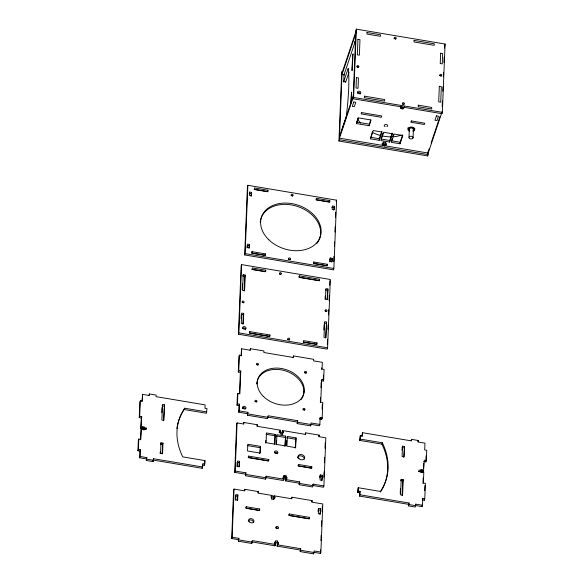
<?xml version="1.0" encoding="UTF-8"?>
<svg xmlns="http://www.w3.org/2000/svg" width="583" height="583" viewBox="0 0 583 583"><rect width="100%" height="100%" fill="white"/><g stroke="black" fill="none" stroke-linecap="round" stroke-linejoin="round"><path stroke-width="0.87" d="M137.931 450.739L138.375 449.42L140.386 449.755L139.942 451.082L137.931 450.739L138.339 440.391L138.783 439.072L140.802 439.407L141.224 428.796L144.037 429.948L144.059 429.277L146.078 429.613L146.144 428.06L144.125 427.725L143.68 429.044L145.699 429.38L146.144 428.06M139.25 417.617L139.694 416.298L141.705 416.634L141.261 417.96L139.25 417.617L139.869 402.095L140.314 400.776L142.325 401.111L142.595 394.385L149.321 395.514L149.379 393.962L156.106 395.085L156.04 396.637L205.114 404.879L204.983 408.238L206.994 408.581L206.418 413.267L184.235 409.543A79.507 58.715 18.6 0 0 176.897 428.592M138.375 449.42L138.783 439.072M139.694 416.298L140.314 400.776M139.68 457.808L140.124 456.489L146.843 457.619L146.399 458.938L139.68 457.808L139.942 451.082M140.394 439.844L141.224 428.796M144.125 427.725L144.147 427.048L142.675 426.8L142.201 428.796L140.846 428.563L141.261 417.96M141.917 401.592L142.595 394.385M140.124 456.489L140.386 449.755M140.846 428.563L141.705 416.634M142.201 428.796L142.675 426.8M143.68 429.044L144.147 427.048M206.863 411.941L184.68 408.224A79.507 58.715 18.6 0 0 182.741 456.868L204.924 460.592L204.793 463.959L202.775 463.616L202.644 466.983L153.569 458.741L153.059 461.619L146.34 460.49L146.399 458.938M146.34 460.49L146.843 457.619M153.059 461.619L153.569 458.741M160.15 453.603L160.216 451.876M161.775 412.72L161.979 407.539M160.966 442.796L160.558 453.144L162.577 453.479L162.985 443.131L160.966 442.796L160.522 444.115L162.54 444.45L162.985 443.131M162.161 453.938L162.54 444.45M163.48 420.817L164.508 404.835L162.497 404.5L161.877 420.022L163.896 420.358L164.508 404.835M153.125 460.067L202.199 468.302L202.265 466.619M202.33 464.935L204.349 465.278L204.924 460.592M238.425 334.234L241.143 265.921L241.588 264.602L330.328 279.49L327.602 347.811L327.158 349.13L238.425 334.234L238.87 332.915L241.588 264.602M231.691 538.532L232.136 537.213L238.862 538.342L238.418 539.661L231.691 538.532L233.608 490.398L234.053 489.079L244.809 490.886L244.875 489.334L258.32 491.593L258.254 493.145L272.035 495.455L271.554 497.809L272.035 495.455M237.004 405.156L237.449 403.837L239.467 404.172L239.023 405.491L237.004 405.156L237.419 394.8L237.864 393.481L239.883 393.824L240.786 371.05L238.768 370.715L238.323 372.034L240.342 372.369L240.786 371.05M238.323 372.034L238.943 356.505L239.387 355.185L241.406 355.528L241.675 348.794L250.413 350.266L250.471 348.714L263.917 350.966L263.859 352.518L293.438 357.488L293.497 355.936L313.661 359.317L313.603 360.87L322.341 362.334L322.071 369.068L324.09 369.403L323.682 379.752L323.237 381.078L321.218 380.735M232.136 537.213L234.053 489.079M234.723 472.368L235.168 471.042L245.924 472.849L245.479 474.168L234.723 472.368L236.64 424.235L237.084 422.915L243.803 424.045L243.869 422.493L257.314 424.745L257.249 426.304L280.445 430.196L279.957 432.55L280 431.515M237.449 403.837L237.864 393.481M238.768 370.715L239.387 355.185M241.071 318.697L241.245 314.39L243.264 314.725L243.709 313.406L241.69 313.064L241.275 323.419L243.293 323.754L243.709 313.406M242.222 289.889L242.462 283.855M235.168 471.042L237.084 422.915M243.213 274.768L242.594 290.298L244.612 290.633L245.232 275.11L243.213 274.768L242.768 276.087L244.787 276.429L245.232 275.11M244.692 254.931L247.418 186.611L247.855 185.292L336.595 200.188L333.877 268.501L333.432 269.827L244.692 254.931L245.137 253.605L247.855 185.292M235.248 500.229L235.423 495.914L237.441 496.25L237.879 494.931L235.867 494.595L235.656 499.769L237.675 500.105L237.879 494.931M238.753 412.217L239.198 410.898L247.935 412.37L247.491 413.69L238.753 412.217L239.023 405.491M239.504 393.394L240.342 372.369M240.99 356.002L241.675 348.794M236.975 466.67L237.15 462.355L239.168 462.691L239.613 461.372L237.594 461.036L237.39 466.211L239.402 466.546L239.613 461.372M239.198 410.898L239.467 404.172M242.885 324.214L243.264 314.725M244.204 291.092L244.787 276.429M247.003 247.957L247.105 245.436L249.116 245.771L249.56 244.452L247.549 244.117L247.411 247.476L249.429 247.819L249.56 244.452M237.266 500.564L237.441 496.25M249.619 192.099L249.48 195.465L251.499 195.808L251.637 192.441L249.619 192.099L249.174 193.425L251.193 193.76L251.637 192.441M238.994 467.005L239.168 462.691M249.021 248.292L249.116 245.771M251.091 196.282L251.193 193.76M277.603 542.656L278.477 542.802L278.033 544.121L277.158 543.975L277.661 541.104L275.642 540.762L275.584 542.314L274.71 542.168L274.666 543.305L275.54 543.451L275.497 544.486L252.308 540.594L251.798 543.465L238.352 541.213L238.418 539.661M238.352 541.213L238.862 538.342M251.987 251.63L251.922 253.182L265.367 255.441L265.425 253.889L251.987 251.63L251.543 252.949L264.988 255.208L265.425 253.889M249.75 331.61L249.684 333.163L269.856 336.551L269.914 334.999L249.75 331.61L249.305 332.929L269.47 336.318L269.914 334.999M323.682 379.752L321.663 379.416L320.752 402.19L322.771 402.525L322.151 418.055L320.133 417.712L319.87 424.439L311.133 422.974L310.622 425.845L297.177 423.593L297.687 420.715L268.107 415.752L267.597 418.623L247.432 415.242L247.491 413.69M286.005 477.39L286.88 477.535L286.435 478.862L285.561 478.709L286.071 475.837L284.052 475.502L283.987 477.054L283.185 476.916L283.134 478.053L284.008 478.206L283.972 479.241L266.088 476.238L265.578 479.109L245.414 475.721L245.479 474.168M247.432 415.242L247.935 412.37M245.414 475.721L245.924 472.849M246.208 506.751L246.15 508.303L259.595 510.562L259.654 509.01L246.208 506.751L245.764 508.07L259.209 510.329L259.654 509.01M248.62 456.11L248.555 457.662L268.727 461.051L268.785 459.499L248.62 456.11L248.176 457.429L268.34 460.818L268.785 459.499M251.798 543.465L251.863 541.913L275.052 545.812L275.497 544.486M267.961 190.233L267.903 191.785L254.458 189.526L254.516 187.974L267.961 190.233L267.517 191.552L254.071 189.293M265.731 270.213L265.666 271.765L252.22 269.506L252.286 267.954L265.731 270.213L265.287 271.532L251.841 269.28M259.763 453.581L260.441 446.374L247.804 444.253L247.535 450.98L260.171 453.1L260.441 446.374M265.666 443.109L265.768 440.457M265.578 479.109L266.088 476.238M271.999 496.49L271.124 496.344L271.073 497.481L271.948 497.627L271.889 499.179L273.908 499.522L273.966 497.969L274.841 498.115L274.885 496.978L274.01 496.833L273.565 498.152L274.44 498.297L274.885 496.978M274.404 444.574L275.198 434.408L266.46 432.943L266.074 442.672L274.812 444.137L275.198 434.408M273.565 498.152L274.054 495.798L291.864 498.786L291.93 497.233L312.094 500.615L312.036 502.167L322.793 503.974L320.876 552.108L320.431 553.427L313.705 552.298L313.647 553.85L300.201 551.591L300.704 548.72L277.515 544.828L277.071 546.147L300.26 550.039M274.01 496.833L274.054 495.798M276.08 444.858L276.262 440.435M280.401 431.231L279.527 431.085L279.483 432.222L280.357 432.367L280.292 433.92L282.31 434.262L282.369 432.703L283.243 432.856L283.294 431.712L282.42 431.566L281.975 432.885L282.85 433.038L283.294 431.712M275.052 545.812L275.096 544.777M277.071 546.147L277.559 543.793L278.426 543.939L278.477 542.802M277.158 543.975L277.661 541.104M277.515 544.828L277.559 543.793M281.975 432.885L282.456 430.531L305.652 434.422L305.711 432.87L319.156 435.129L319.098 436.682L325.817 437.811L323.9 485.938L323.456 487.264L312.699 485.457L313.144 484.138L323.9 485.938M282.42 431.566L282.456 430.531M284.825 446.323L285.619 436.157L276.881 434.692L276.488 444.421L285.233 445.886L285.619 436.157M286.537 445.718L286.749 440.413M285.473 480.888L285.918 479.569L299.698 481.879L299.254 483.198L285.473 480.888L285.962 478.534L286.836 478.679L286.88 477.535M285.561 478.709L286.071 475.837M285.918 479.569L285.962 478.534M289.234 513.973L289.168 515.525L309.34 518.906L309.398 517.354L289.234 513.973L288.789 515.292L308.954 518.681L309.398 517.354M299.341 275.854L299.283 277.406L319.448 280.795L319.506 279.242L299.341 275.854L298.897 277.173L319.061 280.561L319.506 279.242M295.238 448.072L296.04 437.906L287.295 436.441L286.909 446.17L295.647 447.635L296.04 437.906M297.177 423.593L297.687 420.715M313.144 484.138L312.641 487.009L299.196 484.75L299.254 483.198M299.196 484.75L299.698 481.879M300.201 551.591L300.704 548.72M313.829 262.015L313.771 263.567L327.216 265.819L327.274 264.267L313.829 262.015L313.384 263.334L326.83 265.593L327.274 264.267M310.622 425.845L310.688 424.293L319.426 425.765L319.87 424.439M311.81 466.721L311.745 468.273L298.299 466.014L298.365 464.462L311.81 466.721L311.366 468.04L297.92 465.781M316.977 342.899L316.912 344.451L303.466 342.192L303.532 340.64L316.977 342.899L316.533 344.218L303.087 341.959M313.647 553.85L314.15 550.979L320.876 552.108M320.344 402.634L320.555 397.38M320.941 387.746L321.146 382.492M321.663 369.542L321.729 367.866M323.864 329.993L324.068 324.818M325.081 299.458L325.219 296.011M329.81 200.61L329.752 202.163L316.307 199.911L316.365 198.358L329.81 200.61L329.366 201.937L315.92 199.678M318.041 511.517L318.551 508.471L320.57 508.813L320.358 513.987L318.347 513.652L318.551 508.471M320.133 417.712L319.695 419.031L321.707 419.374L321.78 417.647M322.122 409.018L322.29 404.711M323.237 381.078L323.478 375.037M319.768 477.958L320.278 474.912L322.297 475.254L322.093 480.428L320.074 480.086L320.278 474.912M325.569 338.096L326.597 322.108L324.585 321.772L323.966 337.295L325.977 337.637L326.597 322.108M327.099 299.793L327.916 288.986L325.904 288.651L325.489 298.999L327.508 299.341L327.916 288.986M329.686 261.84L330.233 257.992L332.252 258.335L332.113 261.694L330.095 261.359L330.233 257.992M319.95 514.446L320.57 508.813M321.678 480.888L322.297 475.254M327.34 344.633L327.559 339.24M327.952 329.351L328.127 324.855M328.521 314.973L328.739 309.58M329.096 300.588L329.308 295.195M329.701 285.306L329.883 280.817M331.705 262.175L332.252 258.335M333.775 210.164L334.321 206.316L332.303 205.981L332.172 209.348L334.183 209.683L334.321 206.316M320.431 553.427L320.577 549.791M320.934 540.711L321.153 535.267M321.517 526.179L321.729 520.736M322.093 511.655L322.312 506.204M323.856 477.273L324.075 471.822M324.432 462.742L324.651 457.291M325.015 448.21L325.227 442.767M333.432 269.827L333.498 268.027M333.753 261.731L333.964 256.338M334.358 246.456L334.54 241.96M334.934 232.07L335.145 226.678M335.509 217.692L335.721 212.299M338.949 141.035L341.674 72.722L342.119 71.403L339.393 139.716L338.949 141.035L427.689 155.931L428.272 151.012M350.689 103.81L351.549 92.143L351.134 102.491M354.821 42.719L354.887 41.167M353.167 98.782L355.892 30.469L356.337 29.15L445.069 44.046L442.351 112.359L441.907 113.678L353.167 98.782L353.611 97.463L356.337 29.15M356.505 123.589L358.436 117.868L371.072 119.989L369.148 125.709L356.505 123.589L357.947 117.948M369.148 125.709L370.584 120.069M370.482 138.82L373.266 130.548L382.011 132.013L379.227 140.292L370.482 138.82L372.493 131.481M357.641 492.402L358.086 491.083L360.105 491.418L359.66 492.744L357.641 492.402L358.217 487.716L380.408 491.44A79.507 58.715 18.6 0 0 382.339 442.796L360.156 439.072L359.711 440.391L381.894 444.115A79.507 58.715 18.6 0 1 382.543 488.51M359.711 440.391L360.294 435.705L362.305 436.048L362.444 432.681L411.518 440.916L411.576 439.363L418.303 440.493L418.237 442.045L424.963 443.175L424.694 449.901L426.712 450.244L426.297 460.592L425.852 461.911L423.834 461.576M358.086 491.083L358.217 487.716M360.156 439.072L360.294 435.705M359.522 496.104L359.966 494.785L409.04 503.02L408.596 504.346L359.522 496.104L359.66 492.744M361.897 436.529L362.444 432.681M359.966 494.785L360.105 491.418M379.227 140.292L379.285 138.739L381.792 131.292M353.232 97.23L339.459 138.164L382.82 145.444L383.177 143.01L383.111 144.562L382.237 144.416L382.302 142.864M382.237 144.416L382.565 143.447L383.439 143.593L383.497 142.041M384.831 145.779L385.188 143.345L386.063 143.491L386.004 145.043L385.13 144.897L384.831 145.779L428.192 153.059L441.965 112.125M385.13 144.897L385.188 143.345M386.004 145.043L386.332 144.081L385.458 143.928L385.516 142.376M389.641 142.041L392.425 133.762L383.687 132.297L380.903 140.569L389.641 142.041L389.706 140.488L392.213 133.041M400.9 108.584L400.966 107.032L402.984 107.367L402.919 108.919L400.9 108.584L401.344 107.257L400.543 107.126L400.864 106.157M400.062 143.79L402.846 135.511L394.108 134.046L391.324 142.318L400.062 143.79L400.127 142.237L402.634 134.79M409.004 137.245L409.339 128.967M413.041 137.923A2.07 1.363 2.3 0 0 410.403 136.276A2.07 1.363 2.3 0 0 409.63 138.565A2.07 1.363 2.3 0 0 413.041 137.923L413.369 129.645M400.23 493.561L400.434 488.386M401.964 450.091L402.51 446.177L404.529 446.52L404.114 456.868L402.095 456.533L402.51 446.177M401.191 479.299L400.572 494.829L402.591 495.164L403.21 479.641L401.191 479.299L400.747 480.625L402.766 480.96L403.21 479.641M402.175 495.623L402.766 480.96M403.706 457.327L404.529 446.52M426.297 460.592L424.278 460.257L423.411 472.186L422.07 471.96L422.544 469.964L421.05 469.716L421.021 470.386L419.002 470.051L418.944 471.603L420.962 471.939L420.933 472.616L423.797 472.419L423.375 483.023L425.393 483.365L424.774 498.888L422.755 498.552L422.486 505.279L415.766 504.149L415.256 507.021L408.537 505.898L408.596 504.346M408.537 505.898L409.04 503.02M427.689 155.931L427.827 152.338M422.07 471.96L422.544 469.964M415.766 504.149L415.322 505.468L422.041 506.598L422.114 504.914M422.966 483.46L423.178 478.155M423.557 468.645L423.768 463.339M422.755 498.552L422.311 499.871L424.329 500.207L424.395 498.487M424.708 490.726L424.912 485.544M425.852 461.911L426.093 455.877M441.907 113.678L441.98 111.885M442.191 106.485L442.41 101.092M442.803 91.21L442.978 86.714M443.371 76.825L443.554 72.328M443.947 62.447L444.159 57.054M444.523 48.061L445.069 44.046M148.935 395.281L149.379 393.962M184.235 409.543L184.68 408.224M202.199 468.302L202.644 466.983M204.349 465.278L204.793 463.959M342.053 72.955L355.827 32.021M355.768 33.574L341.995 74.507L344.517 74.93M250.027 350.033L250.471 348.714M355.812 39.782L344.006 74.843L343.744 81.576L345.755 81.912M343.584 82.043L348.182 68.371A79.507 11.332 -80.5 0 1 346.244 117.015L341.645 130.687M345.602 82.378L349.049 72.124M339.517 136.611L353.291 95.678M243.424 423.812L243.869 422.493M257.241 382.667L256.797 383.993A24.107 17.796 18.6 0 1 286.625 371.284A24.107 17.796 18.6 0 1 300.857 399.814M256.87 426.071L257.314 424.745M336.151 201.507L336.595 200.188M244.43 490.653L244.875 489.334M293.052 357.255L293.497 355.936M257.875 492.912L258.32 491.593M279.082 432.404L279.527 431.085M382.914 133.23L380.969 139.016L389.706 140.488M282.369 432.703L281.924 434.029L282.799 434.175M382.82 145.444L383.111 144.562M383.439 143.593L383.884 142.274L385.902 142.609L385.458 143.928M303.852 391.893L304.297 390.566M392.221 138.288L391.382 140.765L400.127 142.237M392.782 136.633L393.612 134.148M271.503 498.953L271.948 497.627M402.919 108.919L403.363 107.6L404.238 107.746L404.566 106.776M273.522 499.288L273.966 497.969M284.052 475.502L283.608 476.821L285.626 477.156M283.987 477.054L283.542 478.373L282.74 478.235M283.564 479.525L284.008 478.206M283.972 479.241L283.527 480.56L265.644 477.557M305.266 434.197L305.711 432.87M274.71 542.168L274.265 543.487L275.14 543.633L275.584 542.314M291.485 498.552L291.93 497.233M321.707 419.374L322.151 418.055M318.712 436.448L319.156 435.129M428.257 151.507L429.117 148.949M431.121 142.981L440.019 116.542M311.65 501.941L312.094 500.615M381.894 444.115L382.339 442.796M411.132 440.69L411.576 439.363M417.858 441.812L418.303 440.493M421.05 469.716L420.605 471.035L422.099 471.283M421.021 470.386L420.576 471.705L418.558 471.37M422.041 506.598L422.486 505.279M424.329 500.207L424.774 498.888M440.041 75.593L441.382 75.819M357.16 66.834A1.035 0.765 18.6 0 0 358.866 66.768A1.035 0.765 18.6 0 0 357.663 65.609A1.035 0.765 18.6 0 0 357.16 66.834L358.494 67.118M353.611 97.463L442.351 112.359M400.776 107.177L402.569 107.483M356.57 122.036L369.207 124.157M370.548 137.267L379.285 138.739M339.393 139.716L428.133 154.612M331.858 207.3L333.877 207.643M329.789 259.311L331.807 259.654M245.137 253.605L333.877 268.501M325.46 289.97L327.471 290.312M324.141 323.091L326.152 323.434M238.87 332.915L327.602 347.811M267.663 417.071L297.243 422.041M247.877 413.923L268.042 417.304M297.621 422.267L311.067 424.526M162.052 405.819L164.063 406.154M402.066 447.504L404.085 447.839M266.016 434.262L274.753 435.727M276.437 436.011L285.174 437.476M286.851 437.76L295.596 439.225M422.515 470.641L423.856 470.867M141.283 427.244L142.646 427.477M247.36 445.572L259.996 447.693M142.23 428.119L143.702 428.374M319.834 476.231L321.852 476.573M285.517 479.853L286.391 479.998M245.858 474.402L266.023 477.79M299.64 483.431L313.086 485.69M146.785 459.171L153.504 460.293M408.982 504.572L415.701 505.701M318.107 509.797L320.125 510.132M275.205 542.081L277.216 542.423M238.797 539.894L252.242 542.146M300.646 550.272L314.091 552.531M382.149 489.232A79.507 58.715 18.6 0 1 380.422 492.074M275.825 527.906A1.377 1.02 18.6 0 1 277.931 528.475M248.249 521.093A2.755 2.033 18.6 0 1 251.258 520.072A2.755 2.033 18.6 0 1 253.518 522.514M274.309 452.678A1.72 1.268 18.6 0 1 276.218 452.386A1.72 1.268 18.6 0 1 277.413 453.851M297.578 457.91A3.447 2.543 18.6 0 1 301.047 455.884A3.447 2.543 18.6 0 1 304.304 459.04M302.934 409.805A1.035 0.765 18.6 0 1 304.508 410.235M304.406 372.807A1.035 0.765 18.6 0 1 306.075 373.433M256.549 364.645A1.035 0.765 18.6 0 1 257.919 365.162M255.077 401.651A1.035 0.765 18.6 0 1 256.294 401.978M242.288 408.355A1.72 1.268 18.6 0 1 243.949 407.67A1.72 1.268 18.6 0 1 245.53 408.902M279.563 274.039A1.035 0.765 18.6 0 1 280.78 274.367M242.229 302.417A1.035 0.765 18.6 0 1 243.599 302.927M287.783 339.495A1.035 0.765 18.6 0 1 289.248 340.217M325.125 311.118A1.035 0.765 18.6 0 1 326.487 311.635M242.47 328.411A1.72 1.268 18.6 0 1 244.554 328.12A1.72 1.268 18.6 0 1 245.581 329.796M261.439 217.284A30.994 22.883 18.6 0 1 302.344 208.393A30.994 22.883 18.6 0 1 316.729 243.592M260.229 222.283A30.994 22.883 18.6 0 1 261.14 218.078M291.216 195.633A1.035 0.765 18.6 0 1 292.579 196.15M288.293 259.515A1.035 0.765 18.6 0 1 290.043 259.807M401.155 135.19A30.994 22.883 18.6 0 1 392.906 136.772M391.208 136.837A30.994 22.883 18.6 0 1 382.448 135.963M380.692 135.548A30.994 22.883 18.6 0 1 372.289 132.377M360.556 123.151A30.994 22.883 18.6 0 1 357.583 118.757M382.718 145.488A1.035 0.765 18.6 0 1 384.394 146.114M393.933 38.806A1.035 0.765 18.6 0 1 395.77 39.309M356.978 66.965A1.035 0.765 18.6 0 1 358.188 67.293M402.532 104.051A1.035 0.765 18.6 0 1 403.895 104.561M439.866 75.673A1.035 0.765 18.6 0 1 441.076 75.994M357.219 92.959A1.72 1.268 18.6 0 1 359.092 92.595A1.72 1.268 18.6 0 1 360.374 94.016M385.137 126.635A1.72 1.137 2.3 0 1 384.561 124.922A1.72 1.137 2.3 0 1 387.192 124.9A1.72 1.137 2.3 0 1 386.857 126.62M409.769 131.284A3.447 2.266 2.3 0 1 408.617 127.866A3.447 2.266 2.3 0 1 413.886 127.83A3.447 2.266 2.3 0 1 413.209 131.262M414.775 128.318A3.447 2.266 2.3 0 1 413.959 129.346M409.091 129.375A3.447 2.266 2.3 0 1 407.976 127.779M409.499 130.607A2.755 1.815 2.3 0 1 409.492 127.925A2.755 1.815 2.3 0 1 413.536 128.245A2.755 1.815 2.3 0 1 412.837 130.869M409.616 130.002A2.07 1.363 2.3 0 1 411.263 127.947A2.07 1.363 2.3 0 1 413.187 129.973M352.628 55.166L352.008 70.689L353.072 53.847L352.628 55.166M356.432 77.619L356.024 87.967L358.042 88.31L358.45 77.954L356.432 77.619M357.962 39.323L357.343 54.846L359.361 55.188L359.981 39.659L357.962 39.323M364.492 96.166L364.433 97.718L384.598 101.099L384.663 99.547L364.492 96.166M367.028 32.51L366.969 34.062L380.415 36.321L380.473 34.761L367.028 32.51M414.083 40.409L414.025 41.961L434.189 45.343L434.255 43.791L414.083 40.409M418.273 105.188L418.215 106.747L431.653 108.999L431.719 107.447L418.273 105.188M439.327 86.32L438.707 101.85L440.726 102.185L441.346 86.663L439.327 86.32M440.646 53.199L440.231 63.554L442.249 63.89L442.665 53.541L440.646 53.199M353.764 101.974L352.285 106.376L354.304 106.711L355.783 102.309L353.764 101.974M361.562 112.577L361.117 113.896L381.282 117.285L381.727 115.966L361.562 112.577M411.306 120.929L410.862 122.248L424.307 124.507L424.752 123.188L411.306 120.929M436.456 115.849L434.969 120.251L436.988 120.594L438.467 116.192L436.456 115.849M274.957 452.962A1.72 1.268 18.6 0 0 277.792 452.853A1.72 1.268 18.6 0 0 275.795 450.921A1.72 1.268 18.6 0 0 274.957 452.962M276.211 528.045A1.377 1.02 18.6 0 0 278.477 527.965A1.377 1.02 18.6 0 0 276.881 526.42A1.377 1.02 18.6 0 0 276.211 528.045M249.313 521.887A2.755 2.033 18.6 0 0 253.845 521.712A2.755 2.033 18.6 0 0 250.654 518.63A2.755 2.033 18.6 0 0 249.313 521.887M298.933 458.588A3.447 2.543 18.6 0 0 304.603 458.369A3.447 2.543 18.6 0 0 300.617 454.507A3.447 2.543 18.6 0 0 298.933 458.588M263.625 396.637A24.107 17.796 18.6 0 0 303.313 395.121A24.107 17.796 18.6 0 0 275.38 368.099A24.107 17.796 18.6 0 0 263.625 396.637M256.739 364.513A1.035 0.765 18.6 0 0 258.444 364.448A1.035 0.765 18.6 0 0 257.241 363.289A1.035 0.765 18.6 0 0 256.739 364.513M304.807 372.581A1.035 0.765 18.6 0 0 306.505 372.515A1.035 0.765 18.6 0 0 305.31 371.356A1.035 0.765 18.6 0 0 304.807 372.581M255.267 401.519A1.035 0.765 18.6 0 0 256.965 401.454A1.035 0.765 18.6 0 0 255.769 400.295A1.035 0.765 18.6 0 0 255.267 401.519M303.328 409.587A1.035 0.765 18.6 0 0 305.033 409.521A1.035 0.765 18.6 0 0 303.838 408.362A1.035 0.765 18.6 0 0 303.328 409.587M243.118 408.355A1.72 1.268 18.6 0 0 245.953 408.253A1.72 1.268 18.6 0 0 243.956 406.322A1.72 1.268 18.6 0 0 243.118 408.355M279.753 273.901A1.035 0.765 18.6 0 0 281.451 273.835A1.035 0.765 18.6 0 0 280.255 272.676A1.035 0.765 18.6 0 0 279.753 273.901M242.419 302.278A1.035 0.765 18.6 0 0 244.117 302.213A1.035 0.765 18.6 0 0 242.922 301.054A1.035 0.765 18.6 0 0 242.419 302.278M287.973 339.364A1.035 0.765 18.6 0 0 289.671 339.299A1.035 0.765 18.6 0 0 288.476 338.14A1.035 0.765 18.6 0 0 287.973 339.364M325.307 310.987A1.035 0.765 18.6 0 0 327.012 310.921A1.035 0.765 18.6 0 0 325.81 309.762A1.035 0.765 18.6 0 0 325.307 310.987M242.951 328.397A1.72 1.268 18.6 0 0 245.866 328.768A1.72 1.268 18.6 0 0 244.35 326.618A1.72 1.268 18.6 0 0 242.951 328.397M268.821 239.773A30.994 22.883 18.6 0 0 319.848 237.828A30.994 22.883 18.6 0 0 283.936 203.088A30.994 22.883 18.6 0 0 268.821 239.773M291.398 195.502A1.035 0.765 18.6 0 0 293.103 195.436A1.035 0.765 18.6 0 0 291.901 194.277A1.035 0.765 18.6 0 0 291.398 195.502M288.862 259.158A1.035 0.765 18.6 0 0 290.567 259.092A1.035 0.765 18.6 0 0 289.365 257.934A1.035 0.765 18.6 0 0 288.862 259.158M383.118 145.262A1.035 0.765 18.6 0 0 384.824 145.196A1.035 0.765 18.6 0 0 383.621 144.037A1.035 0.765 18.6 0 0 383.118 145.262M394.494 38.456A1.035 0.765 18.6 0 0 396.2 38.391A1.035 0.765 18.6 0 0 395.004 37.232A1.035 0.765 18.6 0 0 394.494 38.456M402.722 103.912A1.035 0.765 18.6 0 0 404.42 103.847A1.035 0.765 18.6 0 0 403.225 102.688A1.035 0.765 18.6 0 0 402.722 103.912M440.056 75.535A1.035 0.765 18.6 0 0 441.754 75.469A1.035 0.765 18.6 0 0 440.559 74.311A1.035 0.765 18.6 0 0 440.056 75.535M357.7 92.952A1.72 1.268 18.6 0 0 360.607 93.316A1.72 1.268 18.6 0 0 359.099 91.174A1.72 1.268 18.6 0 0 357.7 92.952"/></g></svg>
